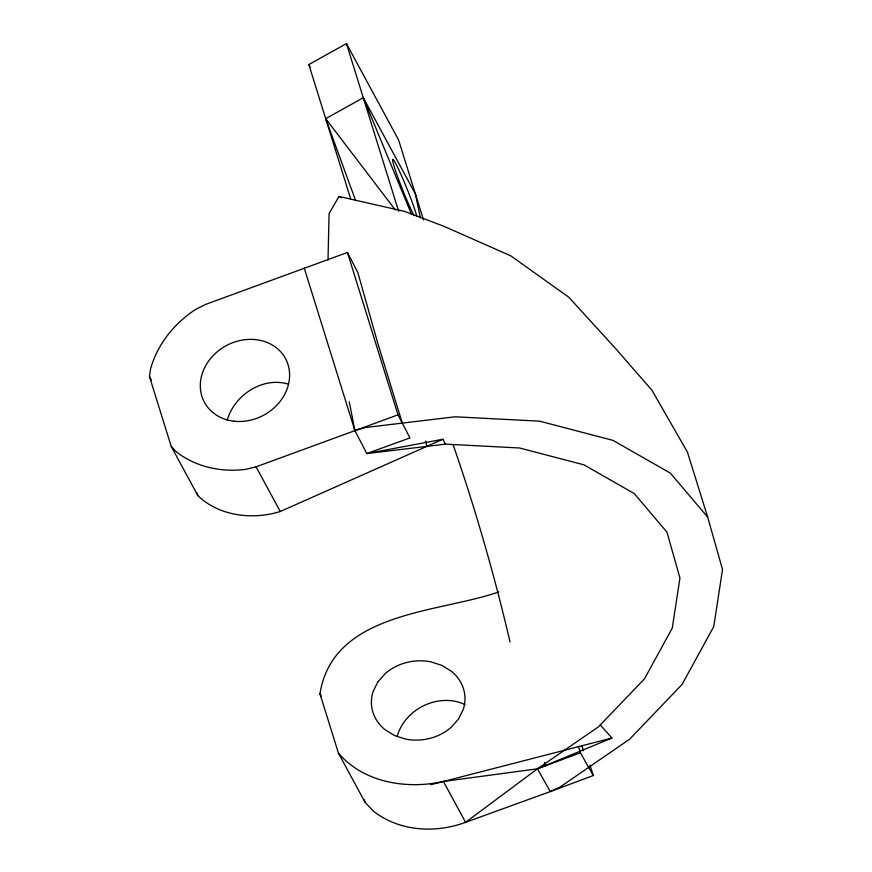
<?xml version="1.0" encoding="UTF-8"?>
<svg xmlns="http://www.w3.org/2000/svg" width="872" height="872" viewBox="0 0 872 872"><rect width="100%" height="100%" fill="white"/><g stroke="black" fill="none" stroke-linecap="round" stroke-linejoin="round"><path stroke-width="1.31" d="M498.882 591.892C438.801 613.016 333.082 611.359 319.959 693.785L338.467 753.201L365.063 802.338L373.434 811.189A98.242 84.224 -28.4 0 0 465.583 822.329L537.457 768.821L598.53 726.801L644.517 678.787L672.29 628.036L679.942 578.027L666.949 532.149L634.217 493.552L583.957 464.841L519.603 447.99L445.538 444.142L442.845 439.27L280.261 511.504C252.815 520.148 219.003 516.191 197.846 495.612L171.239 446.475L149.494 376.628L150.529 369.009A100.683 86.328 -28.4 0 1 195.677 309.386L205.509 304.448L347.427 252.466L357.858 272.565L377.707 343.023L402.286 423.105M227.232 420.206C234.306 395.049 262.69 376.333 288.479 384.16M338.467 753.201C363.711 782.729 406.93 789.651 443.412 781.465L465.583 822.329L550.287 791.58L559.998 787.1L629.66 739.173L682.111 684.4L713.787 626.521L722.507 569.481L707.693 517.161L687.441 452.132L651.973 390.285L615.894 348.887L568.827 297.232L510.861 255.899L444.044 226.349L404.575 211.405L339.012 196.451L329.082 213.542L328.014 260.02M350.686 198.892L308.841 64.55L346.435 43.6L398.591 139.945L423.476 219.864M420.358 217.837L415.443 194.075L363.297 97.729L325.703 118.679L355.678 200.745M600.285 724.981L611.926 738.039L537.457 768.821L443.412 781.465L430.823 784.669M593.243 775.546L580.414 752.787L537.457 768.821L550.287 791.58L593.243 775.546L590.006 765.147M171.239 446.475L176.329 451.838A100.683 86.328 -28.4 0 0 245.512 469.398L256.074 466.825L398.003 414.843L409.971 437.908L366.807 453.56L354.839 430.495L304.263 268.118M611.926 738.039L443.412 781.465M442.845 439.27L366.807 453.56L445.538 444.142M339.012 196.451L341.344 197.78M707.693 517.161L670.361 473.125L613.027 440.393L539.626 421.165L455.151 416.783L365.357 427.52L354.839 430.495L349.28 401.807M395.332 209.923L325.703 118.679L327.61 122.2M308.841 64.55L310.116 66.893M256.074 466.825L280.261 511.504M149.494 376.628L151.39 380.138M319.959 693.785L321.234 696.129M363.297 97.729L411.628 214.534M453.102 444.611C475.491 509.313 494.446 575.226 510.022 641.901M581.864 745.604L583.455 750.738M578.387 746.29L580.414 752.787M346.435 43.6L398.635 211.209M347.427 252.466L398.003 414.843M364.267 799.755L365.063 802.338M197.039 493.018L197.846 495.612M425.776 441.036L426.866 446.377M544.488 762.455L545.273 766.423M397.207 736.284A46.053 39.491 -28.4 0 1 464.994 704.609M414.015 215.515A32.907 2.224 68.1 0 1 395.125 169.571A32.907 2.224 68.1 0 1 399.114 170.432A32.907 2.224 68.1 0 1 416.794 216.114M377.816 681.959L373.063 691.67A45.333 38.88 -6.6 0 0 384.857 729.559L394.504 735.543L405.763 739.14A47.709 40.919 -6.6 0 0 451.053 727.412L458.563 718.964L463.315 709.252A45.333 38.88 -6.6 0 0 451.511 671.364L441.864 665.38L430.615 661.783A47.709 40.919 -6.6 0 0 385.326 673.511L377.816 681.959M233.642 421.165A46.053 39.491 -28.4 0 0 288.022 364.583A46.053 39.491 -28.4 0 0 213.204 355.536A46.053 39.491 -28.4 0 0 233.642 421.165"/></g></svg>
